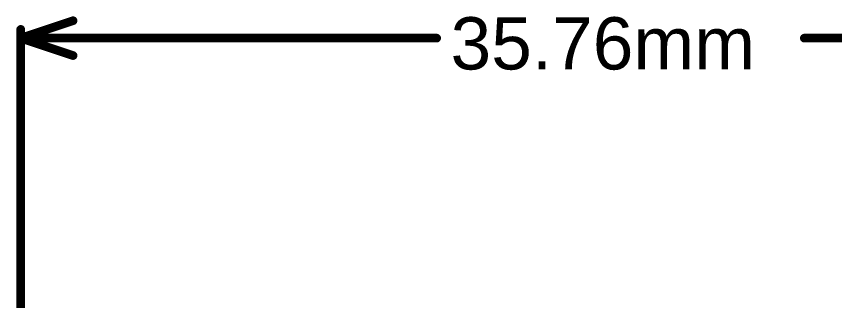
# Model space of a CAD drawing. Header units: inches. Extents: x -13 to 356, y -4 to 120.
# Drawn here: x -3.54 to 20.31, y 44.36 to 52.65 of the extents above; entities that cross this region are included whole.
import ezdxf

# ---------------------------------------------------------------- set-up
doc = ezdxf.new("R2010")
doc.units = ezdxf.units.IN
doc.layers.add('Dimensions', color=6, linetype='Continuous')
doc.styles.add('Arial', font='', dxfattribs={"height": 0.2})
doc.styles.get('Arial').set_extended_font_data('Arial')

msp = doc.modelspace()

# ---------------------------------------------------------------- linework, layer by layer
at = {"layer": 'Dimensions'}
for points in [[(-3.409, 52.019, 0.254, 0.254, 0), (-1.885, 52.527, 0.254, 0.254, 0)], [(-3.409, 43.286, 0.254, 0.254, 0), (-3.409, 52.273, 0.254, 0.254, 0)], [(-3.409, 52.019, 0.254, 0.254, 0), (-1.885, 51.511, 0.254, 0.254, 0)], [(-3.409, 52.019, 0.254, 0.254, 0), (8.709, 52.019, 0.254, 0.254, 0)], [(19.425, 52.019, 0.254, 0.254, 0), (32.356, 52.019, 0.254, 0.254, 0)]]:
    msp.add_lwpolyline(points, format="xyseb", dxfattribs=at)
for points in [[(-1.948, 52.527, 0.127, 0.127, 1), (-1.821, 52.527, 0.127, 0.127, 1)], [(-3.472, 52.273, 0.127, 0.127, 1), (-3.345, 52.273, 0.127, 0.127, 1)], [(-3.472, 52.019, 0.127, 0.127, 1), (-3.345, 52.019, 0.127, 0.127, 1)], [(-3.472, 52.019, 0.127, 0.127, 1), (-3.345, 52.019, 0.127, 0.127, 1)], [(-3.472, 52.019, 0.127, 0.127, 1), (-3.345, 52.019, 0.127, 0.127, 1)], [(8.646, 52.019, 0.127, 0.127, 1), (8.773, 52.019, 0.127, 0.127, 1)], [(19.361, 52.019, 0.127, 0.127, 1), (19.488, 52.019, 0.127, 0.127, 1)], [(-1.948, 51.511, 0.127, 0.127, 1), (-1.821, 51.511, 0.127, 0.127, 1)]]:
    msp.add_lwpolyline(points, format="xyseb", close=True, dxfattribs=at)

# ---------------------------------------------------------------- texts
at = {"layer": 'Dimensions', "style": 'Arial'}
msp.add_text('35.76mm', height=1.524, dxfattribs=at).set_placement((9.116, 51.105))

doc.saveas('drawing.dxf')
